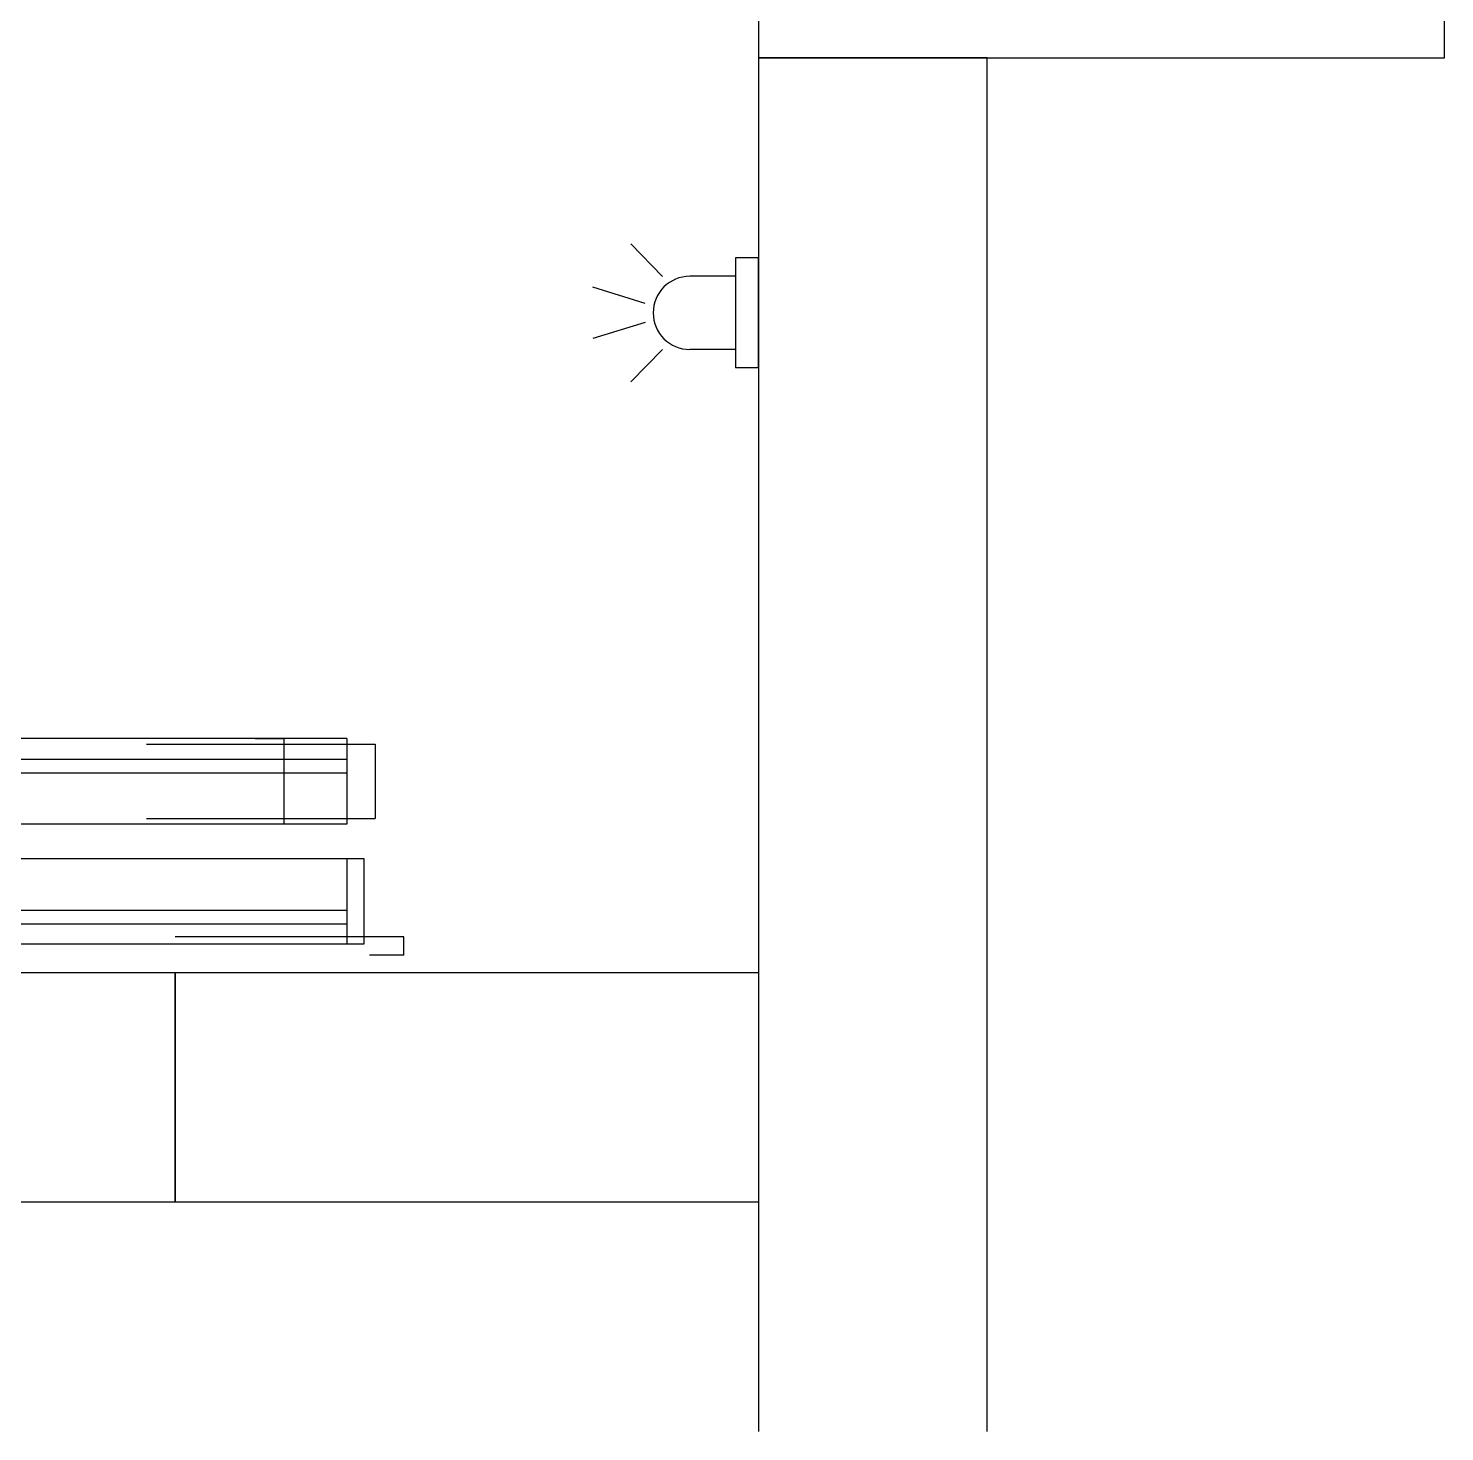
# Model space of a CAD drawing. Header units: inches. Extents: x 115261 to 122061, y 106823 to 110024.
# Drawn here: x 120822 to 122061, y 106823 to 108050 of the extents above; entities that cross this region are included whole.
import ezdxf

# ---------------------------------------------------------------- set-up
doc = ezdxf.new("R2010")
doc.units = ezdxf.units.IN
doc.header["$MEASUREMENT"] = 0
doc.layers.add('freecads.com', color=7, linetype='Continuous')

msp = doc.modelspace()

# ---------------------------------------------------------------- linework, layer by layer
at = {"layer": 'freecads.com'}
for p, q in [((121460.6, 110024), (121460.6, 108024)), ((122060.6, 108024), (122060.6, 110024)), ((121460.6, 108024), (122060.6, 108024)), ((121660.6, 108024), (121460.6, 108024)), ((121460.6, 108024), (121460.6, 106823)), ((121660.7, 108024), (121460.7, 108024)), ((121460.7, 108024), (121460.7, 107224)), ((121660.6, 106823), (121660.6, 108024)), ((121660.7, 106823), (121660.7, 108024)), ((121376.6, 107832.8), (121348.9, 107861.3)), ((121440.6, 107849), (121440.6, 107753)), ((121460.6, 107849), (121440.6, 107849)), ((121460.6, 107753), (121460.6, 107849)), ((121440.6, 107833), (121400.6, 107833)), ((121361.5, 107809.3), (121315.8, 107823.4)), ((121361.5, 107792.6), (121315.8, 107778.5)), ((121376.6, 107769.1), (121348.9, 107740.6)), ((121440.6, 107769), (121400.6, 107769)), ((121460.6, 107753), (121440.6, 107753)), ((121100.6, 107429), (118900.6, 107429)), ((120925.6, 107424), (121125.6, 107424)), ((121020.6, 107429), (121045.6, 107429)), ((121045.6, 107429), (121045.6, 107354)), ((121100.6, 107429), (121100.6, 107354)), ((121125.6, 107424), (121125.6, 107359)), ((120564.1, 107411), (121100.6, 107411)), ((120564.1, 107399), (121100.6, 107399)), ((120925.6, 107359), (121125.6, 107359)), ((121100.6, 107354), (118900.6, 107354)), ((121045.6, 107354), (121020.6, 107354)), ((118900.6, 107324), (121100.6, 107324)), ((121090.6, 107324), (121115.6, 107324)), ((121100.6, 107324), (121100.6, 107249)), ((121115.6, 107324), (121115.6, 107249)), ((120584.1, 107279), (121100.6, 107279)), ((120584.1, 107267), (121100.6, 107267)), ((121100.6, 107249), (118900.6, 107249)), ((121150.6, 107255.5), (120950.6, 107255.5)), ((121115.6, 107249), (121090.6, 107249)), ((121150.6, 107239.5), (121150.6, 107255.5)), ((121150.6, 107239.5), (121120.6, 107239.5)), ((120950.6, 107224), (120650.6, 107224)), ((121460.7, 107224), (120950.6, 107224)), ((120950.6, 107224), (120950.6, 107024)), ((120950.6, 107024), (120950.6, 107224)), ((120650.6, 107024), (120950.6, 107024)), ((120950.6, 107024), (121460.7, 107024)), ((121460.7, 107024), (121460.7, 106823))]:
    msp.add_line(p, q, dxfattribs=at)
msp.add_arc((121400.6, 107801), 32, 90, 270, dxfattribs=at)

doc.saveas('drawing.dxf')
